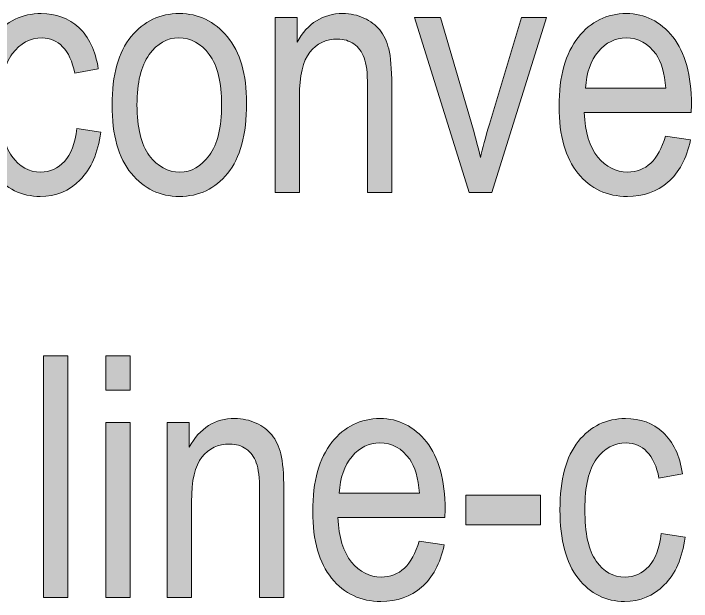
# Model space of a CAD drawing. Header units: inches. Extents: x 19 to 517, y 28 to 779.
# Drawn here: x 240.91 to 277.07, y 139.87 to 171.22 of the extents above; entities that cross this region are included whole.
import ezdxf

# ---------------------------------------------------------------- set-up
doc = ezdxf.new("R2010")
doc.units = ezdxf.units.IN
doc.header["$MEASUREMENT"] = 0
doc.layers.add('Layer 1', color=7, linetype='Continuous')

# ---------------------------------------------------------------- blocks, each defined once
blk = doc.blocks.new('block 76')
at = {"layer": 'Layer 1', "lineweight": 0}
blk.add_open_spline([(244.284, 165.095), (244.284, 165.095), (245.558, 164.893), (245.558, 164.893), (245.412, 163.779), (245.044, 162.93), (244.455, 162.344), (243.866, 161.758), (243.159, 161.465), (242.333, 161.465), (241.331, 161.465), (240.506, 161.876), (239.859, 162.699), (239.211, 163.522), (238.887, 164.74), (238.887, 166.352), (238.887, 167.975), (239.214, 169.191), (239.867, 170.004), (240.521, 170.814), (241.36, 171.221), (242.385, 171.221), (243.176, 171.221), (243.843, 170.975), (244.385, 170.482), (244.927, 169.99), (245.274, 169.252), (245.426, 168.268), (245.426, 168.268), (244.17, 168.039), (244.17, 168.039), (244.047, 168.669), (243.833, 169.14), (243.528, 169.452), (243.223, 169.764), (242.857, 169.92), (242.429, 169.92), (241.791, 169.92), (241.262, 169.637), (240.843, 169.072), (240.424, 168.506), (240.214, 167.608), (240.214, 166.378), (240.214, 165.106), (240.415, 164.187), (240.817, 163.618), (241.218, 163.05), (241.732, 162.766), (242.359, 162.766), (242.851, 162.766), (243.272, 162.955), (243.62, 163.332), (243.969, 163.711), (244.19, 164.298), (244.284, 165.095)], degree=3, knots=[0, 0, 0, 0, 1, 1, 1, 2, 2, 2, 3, 3, 3, 4, 4, 4, 5, 5, 5, 6, 6, 6, 7, 7, 7, 8, 8, 8, 9, 9, 9, 10, 10, 10, 11, 11, 11, 12, 12, 12, 13, 13, 13, 14, 14, 14, 15, 15, 15, 16, 16, 16, 17, 17, 17, 18, 18, 18, 18], dxfattribs=at)
blk = doc.blocks.new('block 77')
at = {"layer": 'Layer 1', "true_color": 0x231f20}
h = blk.add_hatch(color=250, dxfattribs=at)
h.dxf.hatch_style = 2
edge = h.paths.add_edge_path()
edge.add_spline(control_points=[(244.284, 165.095), (244.284, 165.095), (245.558, 164.893), (245.558, 164.893), (245.412, 163.779), (245.044, 162.93), (244.455, 162.344), (243.866, 161.758), (243.159, 161.465), (242.333, 161.465), (241.331, 161.465), (240.506, 161.876), (239.859, 162.699), (239.211, 163.522), (238.887, 164.74), (238.887, 166.352), (238.887, 167.975), (239.214, 169.191), (239.867, 170.004), (240.521, 170.814), (241.36, 171.221), (242.385, 171.221), (243.176, 171.221), (243.843, 170.975), (244.385, 170.482), (244.927, 169.99), (245.274, 169.252), (245.426, 168.268), (245.426, 168.268), (244.17, 168.039), (244.17, 168.039), (244.047, 168.669), (243.833, 169.14), (243.528, 169.452), (243.223, 169.764), (242.857, 169.92), (242.429, 169.92), (241.791, 169.92), (241.262, 169.637), (240.843, 169.072), (240.424, 168.506), (240.214, 167.608), (240.214, 166.378), (240.214, 165.106), (240.415, 164.187), (240.817, 163.618), (241.218, 163.05), (241.732, 162.766), (242.359, 162.766), (242.851, 162.766), (243.272, 162.955), (243.62, 163.332), (243.969, 163.711), (244.19, 164.298), (244.284, 165.095)], knot_values=[0, 0, 0, 0, 1, 1, 1, 2, 2, 2, 3, 3, 3, 4, 4, 4, 5, 5, 5, 6, 6, 6, 7, 7, 7, 8, 8, 8, 9, 9, 9, 10, 10, 10, 11, 11, 11, 12, 12, 12, 13, 13, 13, 14, 14, 14, 15, 15, 15, 16, 16, 16, 17, 17, 17, 18, 18, 18, 18], degree=3, periodic=1)
at = {"layer": 'Layer 1', "lineweight": 0}
blk.add_open_spline([(244.284, 165.095), (244.284, 165.095), (245.558, 164.893), (245.558, 164.893), (245.412, 163.779), (245.044, 162.93), (244.455, 162.344), (243.866, 161.758), (243.159, 161.465), (242.333, 161.465), (241.331, 161.465), (240.506, 161.876), (239.859, 162.699), (239.211, 163.522), (238.887, 164.74), (238.887, 166.352), (238.887, 167.975), (239.214, 169.191), (239.867, 170.004), (240.521, 170.814), (241.36, 171.221), (242.385, 171.221), (243.176, 171.221), (243.843, 170.975), (244.385, 170.482), (244.927, 169.99), (245.274, 169.252), (245.426, 168.268), (245.426, 168.268), (244.17, 168.039), (244.17, 168.039), (244.047, 168.669), (243.833, 169.14), (243.528, 169.452), (243.223, 169.764), (242.857, 169.92), (242.429, 169.92), (241.791, 169.92), (241.262, 169.637), (240.843, 169.072), (240.424, 168.506), (240.214, 167.608), (240.214, 166.378), (240.214, 165.106), (240.415, 164.187), (240.817, 163.618), (241.218, 163.05), (241.732, 162.766), (242.359, 162.766), (242.851, 162.766), (243.272, 162.955), (243.62, 163.332), (243.969, 163.711), (244.19, 164.298), (244.284, 165.095)], degree=3, knots=[0, 0, 0, 0, 1, 1, 1, 2, 2, 2, 3, 3, 3, 4, 4, 4, 5, 5, 5, 6, 6, 6, 7, 7, 7, 8, 8, 8, 9, 9, 9, 10, 10, 10, 11, 11, 11, 12, 12, 12, 13, 13, 13, 14, 14, 14, 15, 15, 15, 16, 16, 16, 17, 17, 17, 18, 18, 18, 18], dxfattribs=at)
blk = doc.blocks.new('block 78')
at = {"layer": 'Layer 1', "lineweight": 0}
blk.add_open_spline([(246.165, 166.343), (246.165, 167.954), (246.503, 169.17), (247.18, 169.99), (247.857, 170.811), (248.714, 171.221), (249.751, 171.221), (250.77, 171.221), (251.623, 170.811), (252.308, 169.99), (252.994, 169.17), (253.337, 167.986), (253.337, 166.439), (253.337, 164.764), (253, 163.516), (252.326, 162.695), (251.652, 161.875), (250.794, 161.465), (249.751, 161.465), (248.725, 161.465), (247.871, 161.876), (247.189, 162.699), (246.506, 163.522), (246.165, 164.737), (246.165, 166.343)], degree=3, knots=[0, 0, 0, 0, 1, 1, 1, 2, 2, 2, 3, 3, 3, 4, 4, 4, 5, 5, 5, 6, 6, 6, 7, 7, 7, 8, 8, 8, 8], dxfattribs=at)
blk = doc.blocks.new('block 79')
at = {"layer": 'Layer 1', "lineweight": 0}
blk.add_open_spline([(247.492, 166.348), (247.492, 165.139), (247.712, 164.239), (248.151, 163.65), (248.59, 163.061), (249.135, 162.766), (249.786, 162.766), (250.395, 162.766), (250.918, 163.063), (251.355, 163.659), (251.791, 164.254), (252.009, 165.15), (252.009, 166.348), (252.009, 167.55), (251.79, 168.446), (251.35, 169.035), (250.911, 169.625), (250.366, 169.92), (249.715, 169.92), (249.1, 169.92), (248.576, 169.624), (248.142, 169.031), (247.709, 168.438), (247.492, 167.544), (247.492, 166.348)], degree=3, knots=[0, 0, 0, 0, 1, 1, 1, 2, 2, 2, 3, 3, 3, 4, 4, 4, 5, 5, 5, 6, 6, 6, 7, 7, 7, 8, 8, 8, 8], dxfattribs=at)
blk = doc.blocks.new('block 80')
at = {"layer": 'Layer 1', "true_color": 0x231f20}
h = blk.add_hatch(color=250, dxfattribs=at)
h.dxf.hatch_style = 2
edge = h.paths.add_edge_path()
edge.add_spline(control_points=[(246.165, 166.343), (246.165, 167.954), (246.503, 169.17), (247.18, 169.99), (247.857, 170.811), (248.714, 171.221), (249.751, 171.221), (250.77, 171.221), (251.623, 170.811), (252.308, 169.99), (252.994, 169.17), (253.337, 167.986), (253.337, 166.439), (253.337, 164.764), (253, 163.516), (252.326, 162.695), (251.652, 161.875), (250.794, 161.465), (249.751, 161.465), (248.725, 161.465), (247.871, 161.876), (247.189, 162.699), (246.506, 163.522), (246.165, 164.737), (246.165, 166.343)], knot_values=[0, 0, 0, 0, 1, 1, 1, 2, 2, 2, 3, 3, 3, 4, 4, 4, 5, 5, 5, 6, 6, 6, 7, 7, 7, 8, 8, 8, 8], degree=3, periodic=1)
edge = h.paths.add_edge_path()
edge.add_spline(control_points=[(247.492, 166.348), (247.492, 165.139), (247.712, 164.239), (248.151, 163.65), (248.59, 163.061), (249.135, 162.766), (249.786, 162.766), (250.395, 162.766), (250.918, 163.063), (251.355, 163.659), (251.791, 164.254), (252.009, 165.15), (252.009, 166.348), (252.009, 167.55), (251.79, 168.446), (251.35, 169.035), (250.911, 169.625), (250.366, 169.92), (249.715, 169.92), (249.1, 169.92), (248.576, 169.624), (248.142, 169.031), (247.709, 168.438), (247.492, 167.544), (247.492, 166.348)], knot_values=[0, 0, 0, 0, 1, 1, 1, 2, 2, 2, 3, 3, 3, 4, 4, 4, 5, 5, 5, 6, 6, 6, 7, 7, 7, 8, 8, 8, 8], degree=3, periodic=1)
at = {"layer": 'Layer 1', "lineweight": 0}
for points in [[(246.165, 166.343), (246.165, 167.954), (246.503, 169.17), (247.18, 169.99), (247.857, 170.811), (248.714, 171.221), (249.751, 171.221), (250.77, 171.221), (251.623, 170.811), (252.308, 169.99), (252.994, 169.17), (253.337, 167.986), (253.337, 166.439), (253.337, 164.764), (253, 163.516), (252.326, 162.695), (251.652, 161.875), (250.794, 161.465), (249.751, 161.465), (248.725, 161.465), (247.871, 161.876), (247.189, 162.699), (246.506, 163.522), (246.165, 164.737), (246.165, 166.343)], [(247.492, 166.348), (247.492, 165.139), (247.712, 164.239), (248.151, 163.65), (248.59, 163.061), (249.135, 162.766), (249.786, 162.766), (250.395, 162.766), (250.918, 163.063), (251.355, 163.659), (251.791, 164.254), (252.009, 165.15), (252.009, 166.348), (252.009, 167.55), (251.79, 168.446), (251.35, 169.035), (250.911, 169.625), (250.366, 169.92), (249.715, 169.92), (249.1, 169.92), (248.576, 169.624), (248.142, 169.031), (247.709, 168.438), (247.492, 167.544), (247.492, 166.348)]]:
    blk.add_open_spline(points, degree=3, knots=[0, 0, 0, 0, 1, 1, 1, 2, 2, 2, 3, 3, 3, 4, 4, 4, 5, 5, 5, 6, 6, 6, 7, 7, 7, 8, 8, 8, 8], dxfattribs=at)
blk = doc.blocks.new('block 81')
at = {"layer": 'Layer 1', "lineweight": 0}
blk.add_open_spline([(254.866, 161.676), (254.866, 161.676), (254.866, 171.01), (254.866, 171.01), (254.866, 171.01), (256.035, 171.01), (256.035, 171.01), (256.035, 171.01), (256.035, 169.691), (256.035, 169.691), (256.316, 170.204), (256.659, 170.587), (257.066, 170.841), (257.472, 171.094), (257.938, 171.221), (258.465, 171.221), (258.875, 171.221), (259.254, 171.14), (259.601, 170.979), (259.949, 170.817), (260.23, 170.606), (260.444, 170.346), (260.657, 170.085), (260.816, 169.747), (260.922, 169.331), (261.027, 168.915), (261.08, 168.276), (261.08, 167.415), (261.08, 167.415), (261.08, 161.676), (261.08, 161.676), (261.08, 161.676), (259.788, 161.676), (259.788, 161.676), (259.788, 161.676), (259.788, 167.359), (259.788, 167.359), (259.788, 168.046), (259.729, 168.548), (259.612, 168.864), (259.495, 169.181), (259.311, 169.426), (259.062, 169.599), (258.813, 169.771), (258.525, 169.858), (258.197, 169.858), (257.576, 169.858), (257.081, 169.627), (256.712, 169.163), (256.342, 168.7), (256.158, 167.905), (256.158, 166.779), (256.158, 166.779), (256.158, 161.676), (256.158, 161.676), (256.158, 161.676), (254.866, 161.676), (254.866, 161.676)], degree=3, knots=[0, 0, 0, 0, 1, 1, 1, 2, 2, 2, 3, 3, 3, 4, 4, 4, 5, 5, 5, 6, 6, 6, 7, 7, 7, 8, 8, 8, 9, 9, 9, 10, 10, 10, 11, 11, 11, 12, 12, 12, 13, 13, 13, 14, 14, 14, 15, 15, 15, 16, 16, 16, 17, 17, 17, 18, 18, 18, 19, 19, 19, 19], dxfattribs=at)
blk = doc.blocks.new('block 82')
at = {"layer": 'Layer 1', "true_color": 0x231f20}
h = blk.add_hatch(color=250, dxfattribs=at)
h.dxf.hatch_style = 2
edge = h.paths.add_edge_path()
edge.add_spline(control_points=[(254.866, 161.676), (254.866, 161.676), (254.866, 171.01), (254.866, 171.01), (254.866, 171.01), (256.035, 171.01), (256.035, 171.01), (256.035, 171.01), (256.035, 169.691), (256.035, 169.691), (256.316, 170.204), (256.659, 170.587), (257.066, 170.841), (257.472, 171.094), (257.938, 171.221), (258.465, 171.221), (258.875, 171.221), (259.254, 171.14), (259.601, 170.979), (259.949, 170.817), (260.23, 170.606), (260.444, 170.346), (260.657, 170.085), (260.816, 169.747), (260.922, 169.331), (261.027, 168.915), (261.08, 168.276), (261.08, 167.415), (261.08, 167.415), (261.08, 161.676), (261.08, 161.676), (261.08, 161.676), (259.788, 161.676), (259.788, 161.676), (259.788, 161.676), (259.788, 167.359), (259.788, 167.359), (259.788, 168.046), (259.729, 168.548), (259.612, 168.864), (259.495, 169.181), (259.311, 169.426), (259.062, 169.599), (258.813, 169.771), (258.525, 169.858), (258.197, 169.858), (257.576, 169.858), (257.081, 169.627), (256.712, 169.163), (256.342, 168.7), (256.158, 167.905), (256.158, 166.779), (256.158, 166.779), (256.158, 161.676), (256.158, 161.676), (256.158, 161.676), (254.866, 161.676), (254.866, 161.676)], knot_values=[0, 0, 0, 0, 1, 1, 1, 2, 2, 2, 3, 3, 3, 4, 4, 4, 5, 5, 5, 6, 6, 6, 7, 7, 7, 8, 8, 8, 9, 9, 9, 10, 10, 10, 11, 11, 11, 12, 12, 12, 13, 13, 13, 14, 14, 14, 15, 15, 15, 16, 16, 16, 17, 17, 17, 18, 18, 18, 19, 19, 19, 19], degree=3, periodic=1)
at = {"layer": 'Layer 1', "lineweight": 0}
blk.add_open_spline([(254.866, 161.676), (254.866, 161.676), (254.866, 171.01), (254.866, 171.01), (254.866, 171.01), (256.035, 171.01), (256.035, 171.01), (256.035, 171.01), (256.035, 169.691), (256.035, 169.691), (256.316, 170.204), (256.659, 170.587), (257.066, 170.841), (257.472, 171.094), (257.938, 171.221), (258.465, 171.221), (258.875, 171.221), (259.254, 171.14), (259.601, 170.979), (259.949, 170.817), (260.23, 170.606), (260.444, 170.346), (260.657, 170.085), (260.816, 169.747), (260.922, 169.331), (261.027, 168.915), (261.08, 168.276), (261.08, 167.415), (261.08, 167.415), (261.08, 161.676), (261.08, 161.676), (261.08, 161.676), (259.788, 161.676), (259.788, 161.676), (259.788, 161.676), (259.788, 167.359), (259.788, 167.359), (259.788, 168.046), (259.729, 168.548), (259.612, 168.864), (259.495, 169.181), (259.311, 169.426), (259.062, 169.599), (258.813, 169.771), (258.525, 169.858), (258.197, 169.858), (257.576, 169.858), (257.081, 169.627), (256.712, 169.163), (256.342, 168.7), (256.158, 167.905), (256.158, 166.779), (256.158, 166.779), (256.158, 161.676), (256.158, 161.676), (256.158, 161.676), (254.866, 161.676), (254.866, 161.676)], degree=3, knots=[0, 0, 0, 0, 1, 1, 1, 2, 2, 2, 3, 3, 3, 4, 4, 4, 5, 5, 5, 6, 6, 6, 7, 7, 7, 8, 8, 8, 9, 9, 9, 10, 10, 10, 11, 11, 11, 12, 12, 12, 13, 13, 13, 14, 14, 14, 15, 15, 15, 16, 16, 16, 17, 17, 17, 18, 18, 18, 19, 19, 19, 19], dxfattribs=at)
blk = doc.blocks.new('block 83')
at = {"layer": 'Layer 1', "lineweight": 0}
blk.add_open_spline([(265.214, 161.676), (265.214, 161.676), (262.301, 171.01), (262.301, 171.01), (262.301, 171.01), (263.673, 171.01), (263.673, 171.01), (263.673, 171.01), (265.32, 165.42), (265.32, 165.42), (265.507, 164.787), (265.672, 164.16), (265.812, 163.539), (265.924, 164.031), (266.083, 164.623), (266.288, 165.314), (266.288, 165.314), (267.997, 171.01), (267.997, 171.01), (267.997, 171.01), (269.333, 171.01), (269.333, 171.01), (269.333, 171.01), (266.422, 161.676), (266.422, 161.676), (266.422, 161.676), (265.214, 161.676), (265.214, 161.676)], degree=3, knots=[0, 0, 0, 0, 1, 1, 1, 2, 2, 2, 3, 3, 3, 4, 4, 4, 5, 5, 5, 6, 6, 6, 7, 7, 7, 8, 8, 8, 9, 9, 9, 9], dxfattribs=at)
blk = doc.blocks.new('block 84')
at = {"layer": 'Layer 1', "true_color": 0x231f20}
h = blk.add_hatch(color=250, dxfattribs=at)
h.dxf.hatch_style = 2
edge = h.paths.add_edge_path()
edge.add_spline(control_points=[(265.214, 161.676), (265.214, 161.676), (262.301, 171.01), (262.301, 171.01), (262.301, 171.01), (263.673, 171.01), (263.673, 171.01), (263.673, 171.01), (265.32, 165.42), (265.32, 165.42), (265.507, 164.787), (265.672, 164.16), (265.812, 163.539), (265.924, 164.031), (266.083, 164.623), (266.288, 165.314), (266.288, 165.314), (267.997, 171.01), (267.997, 171.01), (267.997, 171.01), (269.333, 171.01), (269.333, 171.01), (269.333, 171.01), (266.422, 161.676), (266.422, 161.676), (266.422, 161.676), (265.214, 161.676), (265.214, 161.676)], knot_values=[0, 0, 0, 0, 1, 1, 1, 2, 2, 2, 3, 3, 3, 4, 4, 4, 5, 5, 5, 6, 6, 6, 7, 7, 7, 8, 8, 8, 9, 9, 9, 9], degree=3, periodic=1)
at = {"layer": 'Layer 1', "lineweight": 0}
blk.add_open_spline([(265.214, 161.676), (265.214, 161.676), (262.301, 171.01), (262.301, 171.01), (262.301, 171.01), (263.673, 171.01), (263.673, 171.01), (263.673, 171.01), (265.32, 165.42), (265.32, 165.42), (265.507, 164.787), (265.672, 164.16), (265.812, 163.539), (265.924, 164.031), (266.083, 164.623), (266.288, 165.314), (266.288, 165.314), (267.997, 171.01), (267.997, 171.01), (267.997, 171.01), (269.333, 171.01), (269.333, 171.01), (269.333, 171.01), (266.422, 161.676), (266.422, 161.676), (266.422, 161.676), (265.214, 161.676), (265.214, 161.676)], degree=3, knots=[0, 0, 0, 0, 1, 1, 1, 2, 2, 2, 3, 3, 3, 4, 4, 4, 5, 5, 5, 6, 6, 6, 7, 7, 7, 8, 8, 8, 9, 9, 9, 9], dxfattribs=at)
blk = doc.blocks.new('block 85')
at = {"layer": 'Layer 1', "lineweight": 0}
blk.add_open_spline([(275.687, 164.682), (275.687, 164.682), (277.023, 164.479), (277.023, 164.479), (276.8, 163.483), (276.397, 162.731), (275.814, 162.225), (275.231, 161.718), (274.509, 161.465), (273.648, 161.465), (272.564, 161.465), (271.686, 161.876), (271.015, 162.699), (270.344, 163.522), (270.009, 164.711), (270.009, 166.264), (270.009, 167.875), (270.347, 169.104), (271.025, 169.951), (271.701, 170.797), (272.558, 171.221), (273.595, 171.221), (274.586, 171.221), (275.412, 170.805), (276.074, 169.973), (276.736, 169.141), (277.067, 167.937), (277.067, 166.36), (277.067, 166.36), (277.058, 165.938), (277.058, 165.938), (277.058, 165.938), (271.345, 165.938), (271.345, 165.938), (271.398, 164.89), (271.641, 164.099), (272.075, 163.565), (272.508, 163.032), (273.036, 162.766), (273.657, 162.766), (274.63, 162.766), (275.306, 163.404), (275.687, 164.682)], degree=3, knots=[0, 0, 0, 0, 1, 1, 1, 2, 2, 2, 3, 3, 3, 4, 4, 4, 5, 5, 5, 6, 6, 6, 7, 7, 7, 8, 8, 8, 9, 9, 9, 10, 10, 10, 11, 11, 11, 12, 12, 12, 13, 13, 13, 14, 14, 14, 14], dxfattribs=at)
blk = doc.blocks.new('block 86')
at = {"layer": 'Layer 1', "lineweight": 0}
blk.add_open_spline([(271.424, 167.239), (271.424, 167.239), (275.696, 167.239), (275.696, 167.239), (275.637, 168.048), (275.464, 168.651), (275.177, 169.05), (274.761, 169.63), (274.231, 169.92), (273.587, 169.92), (273.006, 169.92), (272.511, 169.678), (272.101, 169.195), (271.691, 168.711), (271.465, 168.06), (271.424, 167.239)], degree=3, knots=[0, 0, 0, 0, 1, 1, 1, 2, 2, 2, 3, 3, 3, 4, 4, 4, 5, 5, 5, 5], dxfattribs=at)
blk = doc.blocks.new('block 87')
at = {"layer": 'Layer 1', "true_color": 0x231f20}
h = blk.add_hatch(color=250, dxfattribs=at)
h.dxf.hatch_style = 2
edge = h.paths.add_edge_path()
edge.add_spline(control_points=[(275.687, 164.682), (275.687, 164.682), (277.023, 164.479), (277.023, 164.479), (276.8, 163.483), (276.397, 162.731), (275.814, 162.225), (275.231, 161.718), (274.509, 161.465), (273.648, 161.465), (272.564, 161.465), (271.686, 161.876), (271.015, 162.699), (270.344, 163.522), (270.009, 164.711), (270.009, 166.264), (270.009, 167.875), (270.347, 169.104), (271.025, 169.951), (271.701, 170.797), (272.558, 171.221), (273.595, 171.221), (274.586, 171.221), (275.412, 170.805), (276.074, 169.973), (276.736, 169.141), (277.067, 167.937), (277.067, 166.36), (277.067, 166.36), (277.058, 165.938), (277.058, 165.938), (277.058, 165.938), (271.345, 165.938), (271.345, 165.938), (271.398, 164.89), (271.641, 164.099), (272.075, 163.565), (272.508, 163.032), (273.036, 162.766), (273.657, 162.766), (274.63, 162.766), (275.306, 163.404), (275.687, 164.682)], knot_values=[0, 0, 0, 0, 1, 1, 1, 2, 2, 2, 3, 3, 3, 4, 4, 4, 5, 5, 5, 6, 6, 6, 7, 7, 7, 8, 8, 8, 9, 9, 9, 10, 10, 10, 11, 11, 11, 12, 12, 12, 13, 13, 13, 14, 14, 14, 14], degree=3, periodic=1)
edge = h.paths.add_edge_path()
edge.add_spline(control_points=[(271.424, 167.239), (271.424, 167.239), (275.696, 167.239), (275.696, 167.239), (275.637, 168.048), (275.464, 168.651), (275.177, 169.05), (274.761, 169.63), (274.231, 169.92), (273.587, 169.92), (273.006, 169.92), (272.511, 169.678), (272.101, 169.195), (271.691, 168.711), (271.465, 168.06), (271.424, 167.239)], knot_values=[0, 0, 0, 0, 1, 1, 1, 2, 2, 2, 3, 3, 3, 4, 4, 4, 5, 5, 5, 5], degree=3, periodic=1)
at = {"layer": 'Layer 1', "lineweight": 0}
for points, knots in [([(275.687, 164.682), (275.687, 164.682), (277.023, 164.479), (277.023, 164.479), (276.8, 163.483), (276.397, 162.731), (275.814, 162.225), (275.231, 161.718), (274.509, 161.465), (273.648, 161.465), (272.564, 161.465), (271.686, 161.876), (271.015, 162.699), (270.344, 163.522), (270.009, 164.711), (270.009, 166.264), (270.009, 167.875), (270.347, 169.104), (271.025, 169.951), (271.701, 170.797), (272.558, 171.221), (273.595, 171.221), (274.586, 171.221), (275.412, 170.805), (276.074, 169.973), (276.736, 169.141), (277.067, 167.937), (277.067, 166.36), (277.067, 166.36), (277.058, 165.938), (277.058, 165.938), (277.058, 165.938), (271.345, 165.938), (271.345, 165.938), (271.398, 164.89), (271.641, 164.099), (272.075, 163.565), (272.508, 163.032), (273.036, 162.766), (273.657, 162.766), (274.63, 162.766), (275.306, 163.404), (275.687, 164.682)], [0, 0, 0, 0, 1, 1, 1, 2, 2, 2, 3, 3, 3, 4, 4, 4, 5, 5, 5, 6, 6, 6, 7, 7, 7, 8, 8, 8, 9, 9, 9, 10, 10, 10, 11, 11, 11, 12, 12, 12, 13, 13, 13, 14, 14, 14, 14]), ([(271.424, 167.239), (271.424, 167.239), (275.696, 167.239), (275.696, 167.239), (275.637, 168.048), (275.464, 168.651), (275.177, 169.05), (274.761, 169.63), (274.231, 169.92), (273.587, 169.92), (273.006, 169.92), (272.511, 169.678), (272.101, 169.195), (271.691, 168.711), (271.465, 168.06), (271.424, 167.239)], [0, 0, 0, 0, 1, 1, 1, 2, 2, 2, 3, 3, 3, 4, 4, 4, 5, 5, 5, 5])]:
    blk.add_open_spline(points, degree=3, knots=knots, dxfattribs=at)
blk = doc.blocks.new('block 173')
at = {"layer": 'Layer 1', "lineweight": 0}
blk.add_lwpolyline([(242.508, 140.076), (242.508, 152.961), (243.8, 152.961), (243.8, 140.076), (242.508, 140.076)], dxfattribs=at)
blk = doc.blocks.new('block 174')
at = {"layer": 'Layer 1', "true_color": 0x231f20}
h = blk.add_hatch(color=250, dxfattribs=at)
h.dxf.hatch_style = 2
h.paths.add_polyline_path([(242.508, 140.076), (242.508, 152.961), (243.8, 152.961), (243.8, 140.076)])
at = {"layer": 'Layer 1', "lineweight": 0}
blk.add_lwpolyline([(242.508, 140.076), (242.508, 152.961), (243.8, 152.961), (243.8, 140.076), (242.508, 140.076), (242.508, 140.076)], dxfattribs=at)
blk = doc.blocks.new('block 175')
at = {"layer": 'Layer 1', "lineweight": 0}
blk.add_lwpolyline([(245.831, 151.142), (245.831, 152.961), (247.123, 152.961), (247.123, 151.142), (245.831, 151.142)], dxfattribs=at)
blk = doc.blocks.new('block 176')
at = {"layer": 'Layer 1', "lineweight": 0}
blk.add_lwpolyline([(245.831, 140.076), (245.831, 149.41), (247.123, 149.41), (247.123, 140.076), (245.831, 140.076)], dxfattribs=at)
blk = doc.blocks.new('block 177')
at = {"layer": 'Layer 1', "true_color": 0x231f20}
h = blk.add_hatch(color=250, dxfattribs=at)
h.dxf.hatch_style = 2
h.paths.add_polyline_path([(245.831, 151.142), (245.831, 152.961), (247.123, 152.961), (247.123, 151.142)])
h.paths.add_polyline_path([(245.831, 140.076), (245.831, 149.41), (247.123, 149.41), (247.123, 140.076)])
at = {"layer": 'Layer 1', "lineweight": 0}
for points in [[(245.831, 151.142), (245.831, 152.961), (247.123, 152.961), (247.123, 151.142), (245.831, 151.142), (245.831, 151.142)], [(245.831, 140.076), (245.831, 149.41), (247.123, 149.41), (247.123, 140.076), (245.831, 140.076), (245.831, 140.076)]]:
    blk.add_lwpolyline(points, dxfattribs=at)
blk = doc.blocks.new('block 178')
at = {"layer": 'Layer 1', "lineweight": 0}
blk.add_open_spline([(249.109, 140.076), (249.109, 140.076), (249.109, 149.41), (249.109, 149.41), (249.109, 149.41), (250.278, 149.41), (250.278, 149.41), (250.278, 149.41), (250.278, 148.092), (250.278, 148.092), (250.559, 148.604), (250.902, 148.987), (251.309, 149.241), (251.715, 149.494), (252.182, 149.621), (252.708, 149.621), (253.118, 149.621), (253.496, 149.54), (253.844, 149.379), (254.193, 149.218), (254.473, 149.007), (254.687, 148.746), (254.9, 148.485), (255.06, 148.147), (255.165, 147.731), (255.27, 147.315), (255.323, 146.677), (255.323, 145.815), (255.323, 145.815), (255.323, 140.076), (255.323, 140.076), (255.323, 140.076), (254.031, 140.076), (254.031, 140.076), (254.031, 140.076), (254.031, 145.76), (254.031, 145.76), (254.031, 146.446), (253.972, 146.948), (253.855, 147.265), (253.738, 147.581), (253.555, 147.826), (253.306, 147.999), (253.057, 148.172), (252.768, 148.259), (252.44, 148.259), (251.819, 148.259), (251.324, 148.027), (250.955, 147.563), (250.586, 147.101), (250.401, 146.306), (250.401, 145.18), (250.401, 145.18), (250.401, 140.076), (250.401, 140.076), (250.401, 140.076), (249.109, 140.076), (249.109, 140.076)], degree=3, knots=[0, 0, 0, 0, 1, 1, 1, 2, 2, 2, 3, 3, 3, 4, 4, 4, 5, 5, 5, 6, 6, 6, 7, 7, 7, 8, 8, 8, 9, 9, 9, 10, 10, 10, 11, 11, 11, 12, 12, 12, 13, 13, 13, 14, 14, 14, 15, 15, 15, 16, 16, 16, 17, 17, 17, 18, 18, 18, 19, 19, 19, 19], dxfattribs=at)
blk = doc.blocks.new('block 179')
at = {"layer": 'Layer 1', "true_color": 0x231f20}
h = blk.add_hatch(color=250, dxfattribs=at)
h.dxf.hatch_style = 2
edge = h.paths.add_edge_path()
edge.add_spline(control_points=[(249.109, 140.076), (249.109, 140.076), (249.109, 149.41), (249.109, 149.41), (249.109, 149.41), (250.278, 149.41), (250.278, 149.41), (250.278, 149.41), (250.278, 148.092), (250.278, 148.092), (250.559, 148.604), (250.902, 148.987), (251.309, 149.241), (251.715, 149.494), (252.182, 149.621), (252.708, 149.621), (253.118, 149.621), (253.496, 149.54), (253.844, 149.379), (254.193, 149.218), (254.473, 149.007), (254.687, 148.746), (254.9, 148.485), (255.06, 148.147), (255.165, 147.731), (255.27, 147.315), (255.323, 146.677), (255.323, 145.815), (255.323, 145.815), (255.323, 140.076), (255.323, 140.076), (255.323, 140.076), (254.031, 140.076), (254.031, 140.076), (254.031, 140.076), (254.031, 145.76), (254.031, 145.76), (254.031, 146.446), (253.972, 146.948), (253.855, 147.265), (253.738, 147.581), (253.555, 147.826), (253.306, 147.999), (253.057, 148.172), (252.768, 148.259), (252.44, 148.259), (251.819, 148.259), (251.324, 148.027), (250.955, 147.563), (250.586, 147.101), (250.401, 146.306), (250.401, 145.18), (250.401, 145.18), (250.401, 140.076), (250.401, 140.076), (250.401, 140.076), (249.109, 140.076), (249.109, 140.076)], knot_values=[0, 0, 0, 0, 1, 1, 1, 2, 2, 2, 3, 3, 3, 4, 4, 4, 5, 5, 5, 6, 6, 6, 7, 7, 7, 8, 8, 8, 9, 9, 9, 10, 10, 10, 11, 11, 11, 12, 12, 12, 13, 13, 13, 14, 14, 14, 15, 15, 15, 16, 16, 16, 17, 17, 17, 18, 18, 18, 19, 19, 19, 19], degree=3, periodic=1)
at = {"layer": 'Layer 1', "lineweight": 0}
blk.add_open_spline([(249.109, 140.076), (249.109, 140.076), (249.109, 149.41), (249.109, 149.41), (249.109, 149.41), (250.278, 149.41), (250.278, 149.41), (250.278, 149.41), (250.278, 148.092), (250.278, 148.092), (250.559, 148.604), (250.902, 148.987), (251.309, 149.241), (251.715, 149.494), (252.182, 149.621), (252.708, 149.621), (253.118, 149.621), (253.496, 149.54), (253.844, 149.379), (254.193, 149.218), (254.473, 149.007), (254.687, 148.746), (254.9, 148.485), (255.06, 148.147), (255.165, 147.731), (255.27, 147.315), (255.323, 146.677), (255.323, 145.815), (255.323, 145.815), (255.323, 140.076), (255.323, 140.076), (255.323, 140.076), (254.031, 140.076), (254.031, 140.076), (254.031, 140.076), (254.031, 145.76), (254.031, 145.76), (254.031, 146.446), (253.972, 146.948), (253.855, 147.265), (253.738, 147.581), (253.555, 147.826), (253.306, 147.999), (253.057, 148.172), (252.768, 148.259), (252.44, 148.259), (251.819, 148.259), (251.324, 148.027), (250.955, 147.563), (250.586, 147.101), (250.401, 146.306), (250.401, 145.18), (250.401, 145.18), (250.401, 140.076), (250.401, 140.076), (250.401, 140.076), (249.109, 140.076), (249.109, 140.076)], degree=3, knots=[0, 0, 0, 0, 1, 1, 1, 2, 2, 2, 3, 3, 3, 4, 4, 4, 5, 5, 5, 6, 6, 6, 7, 7, 7, 8, 8, 8, 9, 9, 9, 10, 10, 10, 11, 11, 11, 12, 12, 12, 13, 13, 13, 14, 14, 14, 15, 15, 15, 16, 16, 16, 17, 17, 17, 18, 18, 18, 19, 19, 19, 19], dxfattribs=at)
blk = doc.blocks.new('block 180')
at = {"layer": 'Layer 1', "lineweight": 0}
blk.add_open_spline([(262.548, 143.082), (262.548, 143.082), (263.883, 142.88), (263.883, 142.88), (263.661, 141.884), (263.257, 141.132), (262.674, 140.625), (262.091, 140.118), (261.37, 139.865), (260.508, 139.865), (259.424, 139.865), (258.547, 140.276), (257.876, 141.1), (257.205, 141.923), (256.87, 143.111), (256.87, 144.664), (256.87, 146.275), (257.208, 147.504), (257.885, 148.352), (258.561, 149.197), (259.419, 149.621), (260.456, 149.621), (261.446, 149.621), (262.272, 149.205), (262.934, 148.373), (263.596, 147.541), (263.927, 146.337), (263.927, 144.761), (263.927, 144.761), (263.919, 144.339), (263.919, 144.339), (263.919, 144.339), (258.206, 144.339), (258.206, 144.339), (258.258, 143.29), (258.502, 142.499), (258.935, 141.966), (259.369, 141.433), (259.896, 141.166), (260.517, 141.166), (261.49, 141.166), (262.167, 141.805), (262.548, 143.082)], degree=3, knots=[0, 0, 0, 0, 1, 1, 1, 2, 2, 2, 3, 3, 3, 4, 4, 4, 5, 5, 5, 6, 6, 6, 7, 7, 7, 8, 8, 8, 9, 9, 9, 10, 10, 10, 11, 11, 11, 12, 12, 12, 13, 13, 13, 14, 14, 14, 14], dxfattribs=at)
blk = doc.blocks.new('block 181')
at = {"layer": 'Layer 1', "lineweight": 0}
blk.add_open_spline([(258.285, 145.64), (258.285, 145.64), (262.556, 145.64), (262.556, 145.64), (262.498, 146.448), (262.325, 147.052), (262.038, 147.45), (261.622, 148.03), (261.091, 148.32), (260.447, 148.32), (259.867, 148.32), (259.372, 148.078), (258.962, 147.596), (258.551, 147.111), (258.326, 146.46), (258.285, 145.64)], degree=3, knots=[0, 0, 0, 0, 1, 1, 1, 2, 2, 2, 3, 3, 3, 4, 4, 4, 5, 5, 5, 5], dxfattribs=at)
blk = doc.blocks.new('block 182')
at = {"layer": 'Layer 1', "true_color": 0x231f20}
h = blk.add_hatch(color=250, dxfattribs=at)
h.dxf.hatch_style = 2
edge = h.paths.add_edge_path()
edge.add_spline(control_points=[(262.548, 143.082), (262.548, 143.082), (263.883, 142.88), (263.883, 142.88), (263.661, 141.884), (263.257, 141.132), (262.674, 140.625), (262.091, 140.118), (261.37, 139.865), (260.508, 139.865), (259.424, 139.865), (258.547, 140.276), (257.876, 141.1), (257.205, 141.923), (256.87, 143.111), (256.87, 144.664), (256.87, 146.275), (257.208, 147.504), (257.885, 148.352), (258.561, 149.197), (259.419, 149.621), (260.456, 149.621), (261.446, 149.621), (262.272, 149.205), (262.934, 148.373), (263.596, 147.541), (263.927, 146.337), (263.927, 144.761), (263.927, 144.761), (263.919, 144.339), (263.919, 144.339), (263.919, 144.339), (258.206, 144.339), (258.206, 144.339), (258.258, 143.29), (258.502, 142.499), (258.935, 141.966), (259.369, 141.433), (259.896, 141.166), (260.517, 141.166), (261.49, 141.166), (262.167, 141.805), (262.548, 143.082)], knot_values=[0, 0, 0, 0, 1, 1, 1, 2, 2, 2, 3, 3, 3, 4, 4, 4, 5, 5, 5, 6, 6, 6, 7, 7, 7, 8, 8, 8, 9, 9, 9, 10, 10, 10, 11, 11, 11, 12, 12, 12, 13, 13, 13, 14, 14, 14, 14], degree=3, periodic=1)
edge = h.paths.add_edge_path()
edge.add_spline(control_points=[(258.285, 145.64), (258.285, 145.64), (262.556, 145.64), (262.556, 145.64), (262.498, 146.448), (262.325, 147.052), (262.038, 147.45), (261.622, 148.03), (261.091, 148.32), (260.447, 148.32), (259.867, 148.32), (259.372, 148.078), (258.962, 147.596), (258.551, 147.111), (258.326, 146.46), (258.285, 145.64)], knot_values=[0, 0, 0, 0, 1, 1, 1, 2, 2, 2, 3, 3, 3, 4, 4, 4, 5, 5, 5, 5], degree=3, periodic=1)
at = {"layer": 'Layer 1', "lineweight": 0}
for points, knots in [([(262.548, 143.082), (262.548, 143.082), (263.883, 142.88), (263.883, 142.88), (263.661, 141.884), (263.257, 141.132), (262.674, 140.625), (262.091, 140.118), (261.37, 139.865), (260.508, 139.865), (259.424, 139.865), (258.547, 140.276), (257.876, 141.1), (257.205, 141.923), (256.87, 143.111), (256.87, 144.664), (256.87, 146.275), (257.208, 147.504), (257.885, 148.352), (258.561, 149.197), (259.419, 149.621), (260.456, 149.621), (261.446, 149.621), (262.272, 149.205), (262.934, 148.373), (263.596, 147.541), (263.927, 146.337), (263.927, 144.761), (263.927, 144.761), (263.919, 144.339), (263.919, 144.339), (263.919, 144.339), (258.206, 144.339), (258.206, 144.339), (258.258, 143.29), (258.502, 142.499), (258.935, 141.966), (259.369, 141.433), (259.896, 141.166), (260.517, 141.166), (261.49, 141.166), (262.167, 141.805), (262.548, 143.082)], [0, 0, 0, 0, 1, 1, 1, 2, 2, 2, 3, 3, 3, 4, 4, 4, 5, 5, 5, 6, 6, 6, 7, 7, 7, 8, 8, 8, 9, 9, 9, 10, 10, 10, 11, 11, 11, 12, 12, 12, 13, 13, 13, 14, 14, 14, 14]), ([(258.285, 145.64), (258.285, 145.64), (262.556, 145.64), (262.556, 145.64), (262.498, 146.448), (262.325, 147.052), (262.038, 147.45), (261.622, 148.03), (261.091, 148.32), (260.447, 148.32), (259.867, 148.32), (259.372, 148.078), (258.962, 147.596), (258.551, 147.111), (258.326, 146.46), (258.285, 145.64)], [0, 0, 0, 0, 1, 1, 1, 2, 2, 2, 3, 3, 3, 4, 4, 4, 5, 5, 5, 5])]:
    blk.add_open_spline(points, degree=3, knots=knots, dxfattribs=at)
blk = doc.blocks.new('block 183')
at = {"layer": 'Layer 1', "lineweight": 0}
blk.add_lwpolyline([(265.035, 143.943), (265.035, 145.534), (269.016, 145.534), (269.016, 143.943), (265.035, 143.943)], dxfattribs=at)
blk = doc.blocks.new('block 184')
at = {"layer": 'Layer 1', "true_color": 0x231f20}
h = blk.add_hatch(color=250, dxfattribs=at)
h.dxf.hatch_style = 2
h.paths.add_polyline_path([(265.035, 143.943), (265.035, 145.534), (269.016, 145.534), (269.016, 143.943)])
at = {"layer": 'Layer 1', "lineweight": 0}
blk.add_lwpolyline([(265.035, 143.943), (265.035, 145.534), (269.016, 145.534), (269.016, 143.943), (265.035, 143.943), (265.035, 143.943)], dxfattribs=at)
blk = doc.blocks.new('block 185')
at = {"layer": 'Layer 1', "lineweight": 0}
blk.add_open_spline([(275.45, 143.495), (275.45, 143.495), (276.724, 143.293), (276.724, 143.293), (276.578, 142.18), (276.211, 141.33), (275.621, 140.744), (275.033, 140.158), (274.325, 139.865), (273.499, 139.865), (272.497, 139.865), (271.672, 140.276), (271.025, 141.1), (270.377, 141.923), (270.053, 143.141), (270.053, 144.752), (270.053, 146.375), (270.38, 147.592), (271.033, 148.404), (271.686, 149.215), (272.526, 149.621), (273.551, 149.621), (274.342, 149.621), (275.008, 149.375), (275.55, 148.883), (276.092, 148.391), (276.44, 147.652), (276.592, 146.668), (276.592, 146.668), (275.336, 146.439), (275.336, 146.439), (275.213, 147.069), (274.999, 147.54), (274.694, 147.853), (274.389, 148.164), (274.023, 148.32), (273.595, 148.32), (272.957, 148.32), (272.427, 148.037), (272.009, 147.473), (271.589, 146.906), (271.381, 146.009), (271.381, 144.778), (271.381, 143.507), (271.581, 142.587), (271.982, 142.019), (272.383, 141.45), (272.898, 141.166), (273.525, 141.166), (274.017, 141.166), (274.437, 141.355), (274.787, 141.732), (275.134, 142.111), (275.356, 142.698), (275.45, 143.495)], degree=3, knots=[0, 0, 0, 0, 1, 1, 1, 2, 2, 2, 3, 3, 3, 4, 4, 4, 5, 5, 5, 6, 6, 6, 7, 7, 7, 8, 8, 8, 9, 9, 9, 10, 10, 10, 11, 11, 11, 12, 12, 12, 13, 13, 13, 14, 14, 14, 15, 15, 15, 16, 16, 16, 17, 17, 17, 18, 18, 18, 18], dxfattribs=at)
blk = doc.blocks.new('block 186')
at = {"layer": 'Layer 1', "true_color": 0x231f20}
h = blk.add_hatch(color=250, dxfattribs=at)
h.dxf.hatch_style = 2
edge = h.paths.add_edge_path()
edge.add_spline(control_points=[(275.45, 143.495), (275.45, 143.495), (276.724, 143.293), (276.724, 143.293), (276.578, 142.18), (276.211, 141.33), (275.621, 140.744), (275.033, 140.158), (274.325, 139.865), (273.499, 139.865), (272.497, 139.865), (271.672, 140.276), (271.025, 141.1), (270.377, 141.923), (270.053, 143.141), (270.053, 144.752), (270.053, 146.375), (270.38, 147.592), (271.033, 148.404), (271.686, 149.215), (272.526, 149.621), (273.551, 149.621), (274.342, 149.621), (275.008, 149.375), (275.55, 148.883), (276.092, 148.391), (276.44, 147.652), (276.592, 146.668), (276.592, 146.668), (275.336, 146.439), (275.336, 146.439), (275.213, 147.069), (274.999, 147.54), (274.694, 147.853), (274.389, 148.164), (274.023, 148.32), (273.595, 148.32), (272.957, 148.32), (272.427, 148.037), (272.009, 147.473), (271.589, 146.906), (271.381, 146.009), (271.381, 144.778), (271.381, 143.507), (271.581, 142.587), (271.982, 142.019), (272.383, 141.45), (272.898, 141.166), (273.525, 141.166), (274.017, 141.166), (274.437, 141.355), (274.787, 141.732), (275.134, 142.111), (275.356, 142.698), (275.45, 143.495)], knot_values=[0, 0, 0, 0, 1, 1, 1, 2, 2, 2, 3, 3, 3, 4, 4, 4, 5, 5, 5, 6, 6, 6, 7, 7, 7, 8, 8, 8, 9, 9, 9, 10, 10, 10, 11, 11, 11, 12, 12, 12, 13, 13, 13, 14, 14, 14, 15, 15, 15, 16, 16, 16, 17, 17, 17, 18, 18, 18, 18], degree=3, periodic=1)
at = {"layer": 'Layer 1', "lineweight": 0}
blk.add_open_spline([(275.45, 143.495), (275.45, 143.495), (276.724, 143.293), (276.724, 143.293), (276.578, 142.18), (276.211, 141.33), (275.621, 140.744), (275.033, 140.158), (274.325, 139.865), (273.499, 139.865), (272.497, 139.865), (271.672, 140.276), (271.025, 141.1), (270.377, 141.923), (270.053, 143.141), (270.053, 144.752), (270.053, 146.375), (270.38, 147.592), (271.033, 148.404), (271.686, 149.215), (272.526, 149.621), (273.551, 149.621), (274.342, 149.621), (275.008, 149.375), (275.55, 148.883), (276.092, 148.391), (276.44, 147.652), (276.592, 146.668), (276.592, 146.668), (275.336, 146.439), (275.336, 146.439), (275.213, 147.069), (274.999, 147.54), (274.694, 147.853), (274.389, 148.164), (274.023, 148.32), (273.595, 148.32), (272.957, 148.32), (272.427, 148.037), (272.009, 147.473), (271.589, 146.906), (271.381, 146.009), (271.381, 144.778), (271.381, 143.507), (271.581, 142.587), (271.982, 142.019), (272.383, 141.45), (272.898, 141.166), (273.525, 141.166), (274.017, 141.166), (274.437, 141.355), (274.787, 141.732), (275.134, 142.111), (275.356, 142.698), (275.45, 143.495)], degree=3, knots=[0, 0, 0, 0, 1, 1, 1, 2, 2, 2, 3, 3, 3, 4, 4, 4, 5, 5, 5, 6, 6, 6, 7, 7, 7, 8, 8, 8, 9, 9, 9, 10, 10, 10, 11, 11, 11, 12, 12, 12, 13, 13, 13, 14, 14, 14, 15, 15, 15, 16, 16, 16, 17, 17, 17, 18, 18, 18, 18], dxfattribs=at)

msp = doc.modelspace()

# ---------------------------------------------------------------- block references
at = {"layer": 'Layer 1'}
for name in ['block 76', 'block 77', 'block 78', 'block 80', 'block 81', 'block 82', 'block 85', 'block 87', 'block 83', 'block 84', 'block 79', 'block 86', 'block 173', 'block 174', 'block 175', 'block 177', 'block 176', 'block 178', 'block 179', 'block 180', 'block 182', 'block 185', 'block 186', 'block 181', 'block 183', 'block 184']:
    msp.add_blockref(name, (0, 0), dxfattribs=at)

doc.saveas('drawing.dxf')
